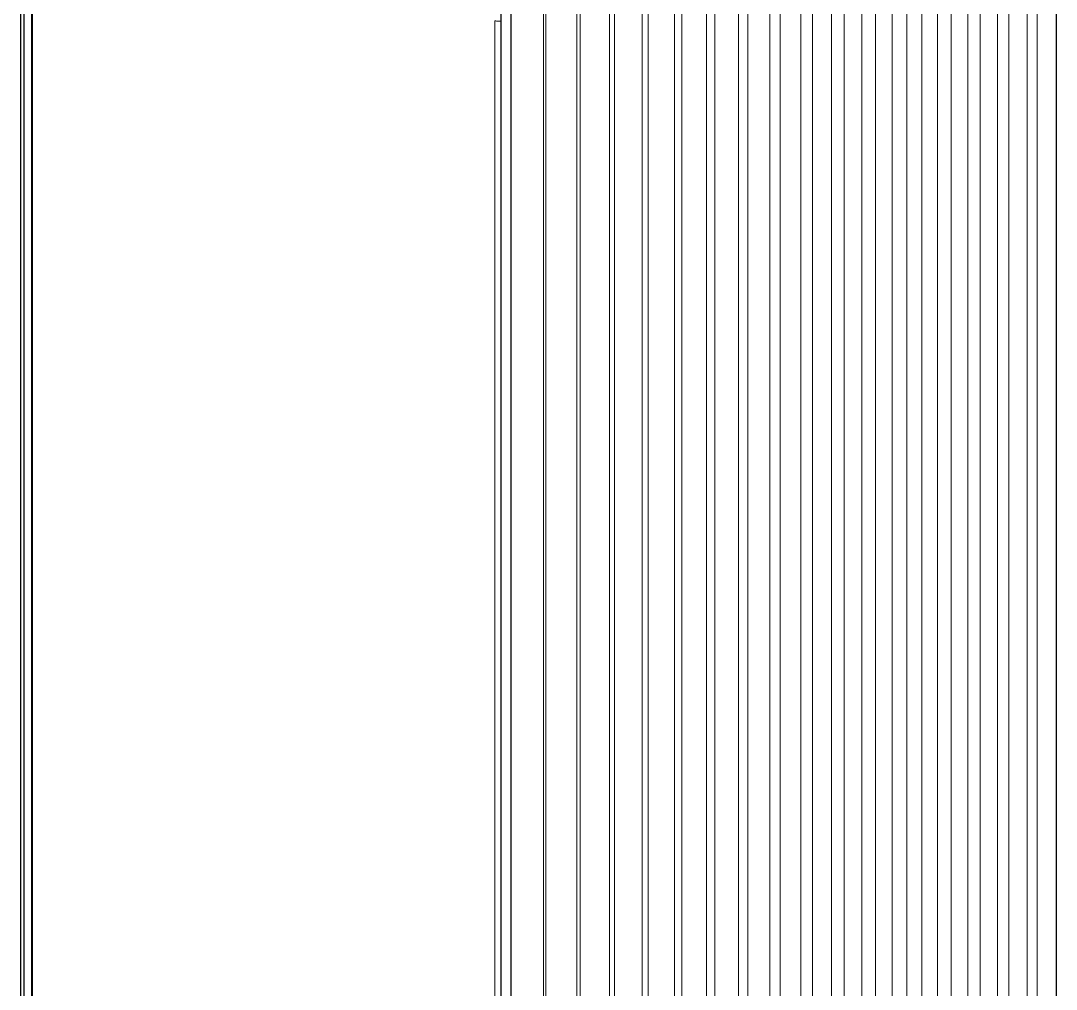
# Model space of a CAD drawing. Header units: millimetres. Extents: x 208114 to 212367, y 170574 to 176275.
# Drawn here: x 211396.6 to 211576.8, y 174942.8 to 175111.5 of the extents above; entities that cross this region are included whole.
import ezdxf

# ---------------------------------------------------------------- set-up
doc = ezdxf.new("R2010")
doc.units = ezdxf.units.MM
doc.header["$LTSCALE"] = 10
doc.layers.add('标注', color=251, linetype='Continuous', lineweight=9)

msp = doc.modelspace()

# ---------------------------------------------------------------- linework, layer by layer
for p, q in [((211576.84, 175387.62), (211576.84, 174519.84)), ((211480.22, 174468.28), (211480.22, 175336.07)), ((211481.91, 175335.78), (211481.91, 174468)), ((211396.58, 174510.67), (211396.58, 175171.34)), ((211397.14, 175166.04), (211397.14, 174509.82))]:
    msp.add_line(p, q)
at = {"layer": '标注', "color": 0, "lineweight": 5}
for p, q in [((211571.79, 175384.38), (211571.79, 174516.6)), ((211573.54, 175384.65), (211573.54, 174516.87)), ((211566.64, 175381.14), (211566.64, 174513.36)), ((211568.6, 175381.53), (211568.6, 174513.75)), ((211563.61, 175378.43), (211563.61, 174510.65)), ((211561.42, 175377.92), (211561.42, 174510.14)), ((211556.14, 175374.73), (211556.14, 174506.95)), ((211558.55, 175375.36), (211558.55, 174507.58)), ((211550.8, 175371.57), (211550.8, 174503.79)), ((211553.43, 175372.31), (211553.43, 174504.53)), ((211545.39, 175368.43), (211545.39, 174500.65)), ((211548.25, 175369.28), (211548.25, 174501.5)), ((211543.01, 175366.28), (211543.01, 174498.5)), ((211539.92, 175365.32), (211539.92, 174497.54)), ((211534.39, 175362.24), (211534.39, 174494.46)), ((211537.72, 175363.31), (211537.72, 174495.53)), ((211532.37, 175360.35), (211532.37, 174492.57)), ((211528.8, 175359.18), (211528.8, 174491.4)), ((211526.96, 175357.43), (211526.96, 174489.65)), ((211523.14, 175356.16), (211523.14, 174488.38)), ((211517.43, 175353.16), (211517.43, 174485.38)), ((211521.5, 175354.53), (211521.5, 174486.75)), ((211515.98, 175351.66), (211515.98, 174483.88)), ((211511.66, 175350.19), (211511.66, 174482.41)), ((211510.41, 175348.81), (211510.41, 174481.03)), ((211504.78, 175346), (211504.78, 174478.22)), ((211505.82, 175347.25), (211505.82, 174479.47)), ((211499.93, 175344.34), (211499.93, 174476.56)), ((211499.1, 175343.21), (211499.1, 174475.43)), ((211493.37, 175340.44), (211493.37, 174472.66)), ((211493.98, 175341.46), (211493.98, 174473.68)), ((211487.59, 175337.71), (211487.59, 174469.93)), ((211487.98, 175338.61), (211487.98, 174470.83)), ((211398.44, 175151.73), (211398.44, 174510.29)), ((211398.62, 174509.95), (211398.62, 175151.73)), ((211479.12, 174469.7), (211479.12, 175111.48))]:
    msp.add_line(p, q, dxfattribs=at)
msp.add_arc((211479.82, 175113.93), 2.54, 273.6346, 279.1597, dxfattribs=at)
for points in [[(211479.4, 175111.42), (211479.31, 175111.44), (211479.21, 175111.46), (211479.12, 175111.48)], [(211479.98, 175111.4), (211479.79, 175111.38), (211479.59, 175111.39), (211479.4, 175111.42)]]:
    msp.add_open_spline(points, degree=3, dxfattribs=at)

doc.saveas('drawing.dxf')
